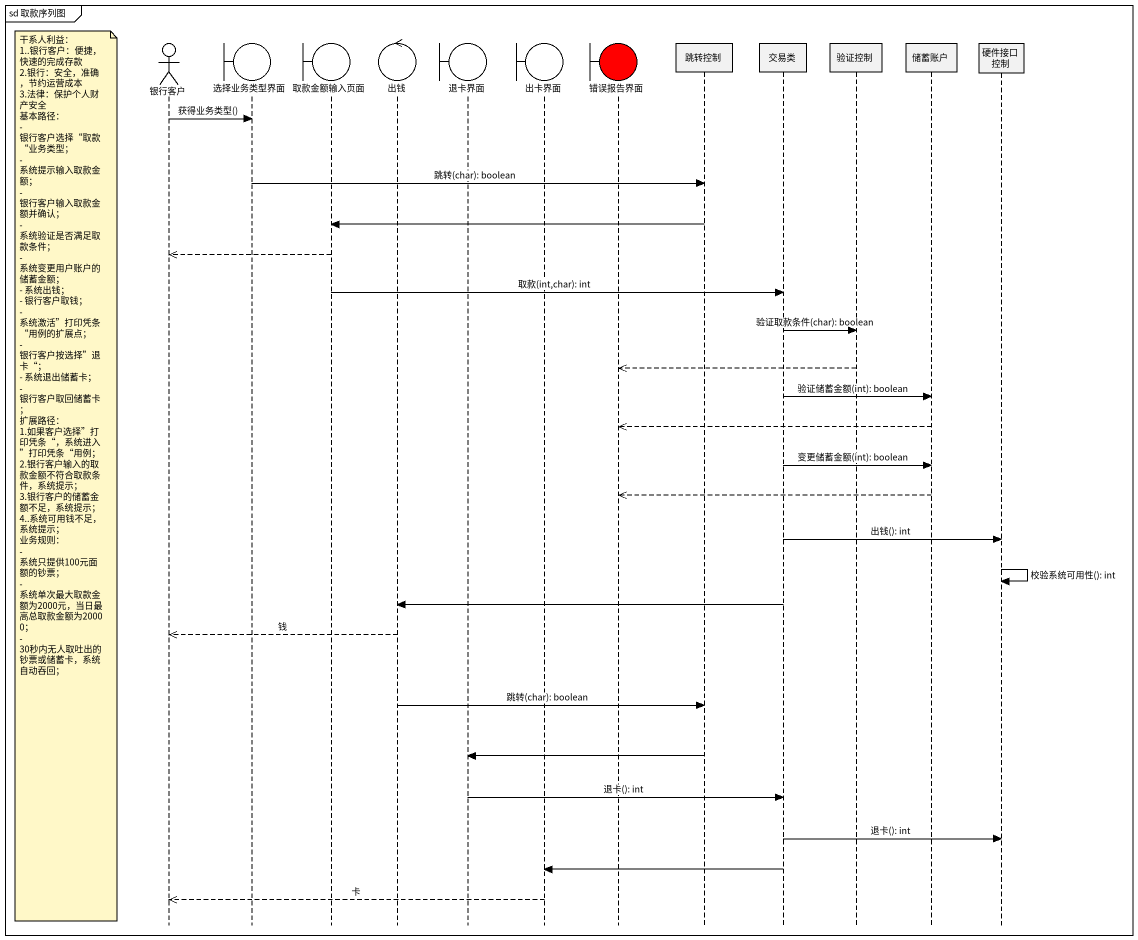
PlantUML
@startuml
mainframe sd 取款序列图
hide footbox
actor 银行客户
boundary 选择业务类型界面
boundary 取款金额输入页面
control 出钱
boundary 退卡界面
boundary 出卡界面
boundary 错误报告界面 #FF0000
participant 跳转控制
participant 交易类
participant 验证控制
participant 储蓄账户
participant 硬件接口控制

银行客户 -> 选择业务类型界面 : 获得业务类型()
选择业务类型界面 -> 跳转控制 : 跳转(char): boolean
跳转控制 -> 取款金额输入页面
取款金额输入页面 -->> 银行客户
取款金额输入页面 -> 交易类 : 取款(int,char): int
交易类 -> 验证控制 : 验证取款条件(char): boolean
验证控制 -->> 错误报告界面
交易类 -> 储蓄账户 : 验证储蓄金额(int): boolean
储蓄账户 -->> 错误报告界面
交易类 -> 储蓄账户 : 变更储蓄金额(int): boolean
note left of 银行客户
  干系人利益：
  1..银行客户：便捷，快速的完成存款
  2.银行：安全，准确，节约运营成本
  3.法律：保护个人财产安全
  基本路径：
  - 银行客户选择“取款“业务类型；
  - 系统提示输入取款金额；
  - 银行客户输入取款金额并确认；
  - 系统验证是否满足取款条件；
  - 系统变更用户账户的储蓄金额；
  - 系统出钱；
  - 银行客户取钱；
  - 系统激活”打印凭条“用例的扩展点；
  - 银行客户按选择”退卡“；
  - 系统退出储蓄卡；
  - 银行客户取回储蓄卡；
  扩展路径：
  1.如果客户选择”打印凭条“，系统进入”打印凭条“用例；
  2.银行客户输入的取款金额不符合取款条件，系统提示；
  3.银行客户的储蓄金额不足，系统提示；
  4..系统可用钱不足，系统提示；
  业务规则：
  - 系统只提供100元面额的钞票；
  - 系统单次最大取款金额为2000元，当日最高总取款金额为20000；
  - 30秒内无人取吐出的钞票或储蓄卡，系统自动吞回；
end note
储蓄账户 -->> 错误报告界面
交易类 -> 硬件接口控制 : 出钱(): int
硬件接口控制 -> 硬件接口控制 : 校验系统可用性(): int
交易类 -> 出钱
出钱 -->> 银行客户 : 钱
出钱 -> 跳转控制 : 跳转(char): boolean
跳转控制 -> 退卡界面
退卡界面 -> 交易类 : 退卡(): int
交易类 -> 硬件接口控制 : 退卡(): int
交易类 -> 出卡界面
出卡界面 -->> 银行客户 : 卡
@enduml
